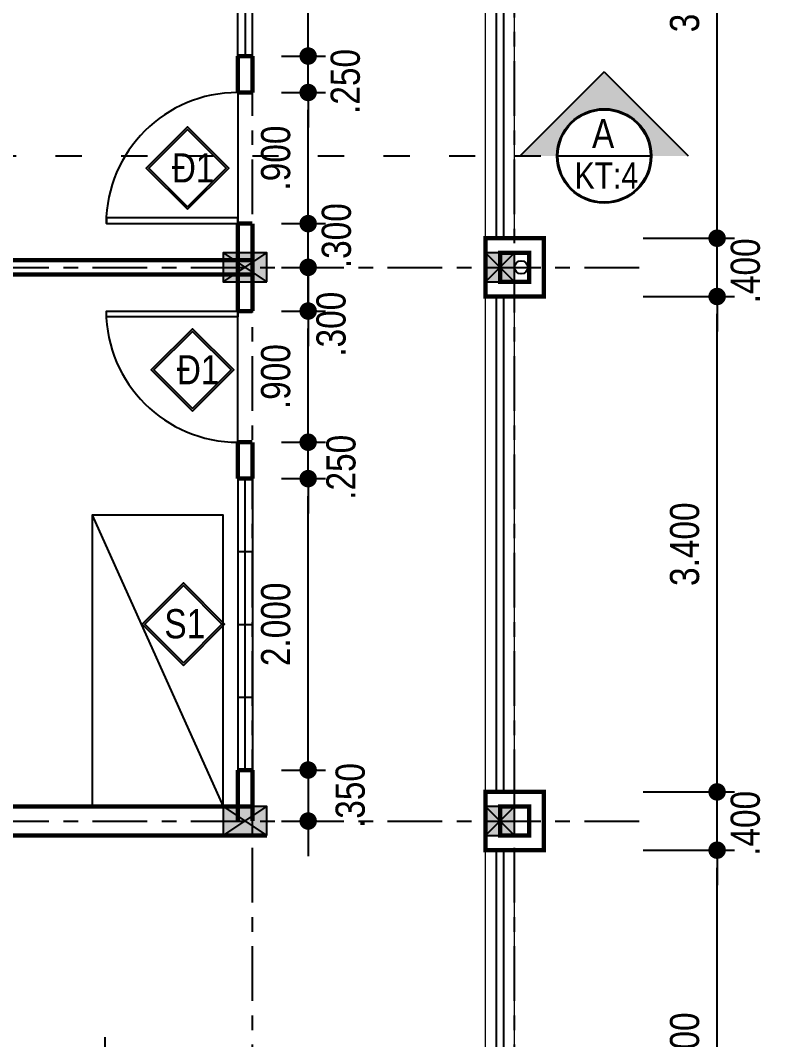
# Model space of a CAD drawing. Header units: millimetres. Extents: x 100 to 288, y -65 to 177.
# Drawn here: x 172.81 to 177.92, y 124.32 to 131.31 of the extents above; entities that cross this region are included whole.
import ezdxf

# ---------------------------------------------------------------- set-up
doc = ezdxf.new("R2010")
doc.units = ezdxf.units.MM
doc.header["$LTSCALE"] = 0.3
doc.header["$MEASUREMENT"] = 0
doc.header["$PDMODE"] = 2
doc.linetypes.add('ACAD_ISO03W100', pattern=[30, 12, -18])
doc.linetypes.add('CENTER', pattern=[2, 1.25, -0.25, 0.25, -0.25])
doc.layers.get('0').update_dxf_attribs({"linetype": 'CONTINUOUS', "lineweight": 13})
doc.layers.get('DEFPOINTS').update_dxf_attribs({"linetype": 'CONTINUOUS', "lineweight": 13})
for name, color, linetype in [('HACTH', 8, 'CONTINUOUS'), ('HATCH', 8, 'CONTINUOUS'), ('LAYER 1', 1, 'CONTINUOUS'), ('LAYER1', 1, 'CONTINUOUS'), ('LAYER4', 114, 'CONTINUOUS'), ('LAYER5', 5, 'CONTINUOUS'), ('LAYER7', 7, 'CONTINUOUS'), ('THAY', 4, 'CONTINUOUS'), ('THIETBI', 25, 'CONTINUOUS'), ('TUONG', 7, 'CONTINUOUS')]:
    doc.layers.add(name, color=color, linetype=linetype)
doc.styles.add('HELVE-KT', font='VHELVCN.TTF')
doc.dimstyles.new('1-100', dxfattribs={"dimtxt": 0.2, "dimasz": 0.12, "dimexe": 0.12, "dimexo": 0.2, "dimgap": 0.12, "dimtad": 1, "dimdec": 3, "dimzin": 4, "dimdsep": 46, "dimtxsty": 'HELVE-KT', "dimblk1": 'DOT', "dimblk2": 'DOT', "dimsah": 1, "dimcen": -0.18, "dimadec": 3, "dimazin": 0, "dimtfac": 1, "dimtdec": 3, "dimtmove": 2, "dimatfit": 3, "dimldrblk": 'DOT', "dimfxl": 0, "dimtolj": 1, "dimtzin": 4, "dimarcsym": 0})

# ---------------------------------------------------------------- blocks, each defined once
blk = doc.blocks.new('_DOT')
at = {"color": 0, "linetype": 'ByBlock'}
blk.add_line((-0.5, 0), (-1, 0), dxfattribs=at)
at = {"color": 0, "linetype": 'ByBlock', "const_width": 0.5}
blk.add_lwpolyline([(-0.25, 0, 1), (0.25, 0, 1)], format="xyb", close=True, dxfattribs=at)
blk = doc.blocks.new('*D338')
at = {"layer": 'DEFPOINTS', "color": 0, "lineweight": -2, "ltscale": 5}
for p in [(174.4041, 128.1678), (174.7871, 128.1678), (174.4041, 126.1678)]:
    blk.add_point(p, dxfattribs=at)
at = {"layer": 'LAYER 1', "color": 0, "lineweight": -2, "ltscale": 5}
for p, q in [((174.6041, 128.1678), (174.9071, 128.1678)), ((174.7871, 126.2878), (174.7871, 128.0478)), ((174.6041, 126.1678), (174.9071, 126.1678))]:
    blk.add_line(p, q, dxfattribs=at)
at = {"layer": 'LAYER 1', "color": 0, "lineweight": -2, "ltscale": 5, "xscale": 0.12, "yscale": 0.12, "zscale": 0.12}
for p, rotation in [((174.7871, 128.1678), 90), ((174.7871, 126.1678), 270)]:
    blk.add_blockref('_DOT', p, dxfattribs=dict(at, rotation=rotation))
at = {"layer": 'LAYER 1', "color": 0, "ltscale": 5, "insert": (174.565, 127.1678), "char_height": 0.2, "attachment_point": 5, "rotation": 90, "style": 'HELVE-KT'}
blk.add_mtext('\\A1;2.000', dxfattribs=at)
blk = doc.blocks.new('*D339')
at = {"layer": 'DEFPOINTS', "color": 0, "lineweight": -2, "ltscale": 5}
for p in [(174.4041, 128.4178), (174.7871, 128.4178), (174.4041, 128.1678)]:
    blk.add_point(p, dxfattribs=at)
at = {"layer": 'LAYER 1', "color": 0, "lineweight": -2, "ltscale": 5}
for p, q in [((174.7871, 128.5378), (174.7871, 128.6578)), ((174.6041, 128.4178), (174.9071, 128.4178)), ((174.7871, 128.1678), (174.7871, 128.4178)), ((174.6041, 128.1678), (174.9071, 128.1678)), ((174.7871, 128.0478), (174.7871, 127.9278))]:
    blk.add_line(p, q, dxfattribs=at)
at = {"layer": 'LAYER 1', "color": 0, "lineweight": -2, "ltscale": 5, "xscale": 0.12, "yscale": 0.12, "zscale": 0.12}
for p, rotation in [((174.7871, 128.4178), 270), ((174.7871, 128.1678), 90)]:
    blk.add_blockref('_DOT', p, dxfattribs=dict(at, rotation=rotation))
at = {"layer": 'LAYER 1', "color": 0, "ltscale": 5, "insert": (175.0133, 128.2456), "char_height": 0.2, "attachment_point": 5, "rotation": 90, "style": 'HELVE-KT'}
blk.add_mtext('\\A1;.250', dxfattribs=at)
blk = doc.blocks.new('*D340')
at = {"layer": 'DEFPOINTS', "color": 0, "lineweight": -2, "ltscale": 5}
for p in [(174.4041, 129.3178), (174.7871, 129.3178), (174.4041, 128.4178)]:
    blk.add_point(p, dxfattribs=at)
at = {"layer": 'LAYER 1', "color": 0, "lineweight": -2, "ltscale": 5}
for p, q in [((174.6041, 129.3178), (174.9071, 129.3178)), ((174.7871, 128.5378), (174.7871, 129.1978)), ((174.6041, 128.4178), (174.9071, 128.4178))]:
    blk.add_line(p, q, dxfattribs=at)
at = {"layer": 'LAYER 1', "color": 0, "lineweight": -2, "ltscale": 5, "xscale": 0.12, "yscale": 0.12, "zscale": 0.12}
for p, rotation in [((174.7871, 129.3178), 90), ((174.7871, 128.4178), 270)]:
    blk.add_blockref('_DOT', p, dxfattribs=dict(at, rotation=rotation))
at = {"layer": 'LAYER 1', "color": 0, "ltscale": 5, "insert": (174.565, 128.8678), "char_height": 0.2, "attachment_point": 5, "rotation": 90, "style": 'HELVE-KT'}
blk.add_mtext('\\A1;.900', dxfattribs=at)
blk = doc.blocks.new('*D341')
at = {"layer": 'DEFPOINTS', "color": 0, "lineweight": -2, "ltscale": 5}
for p in [(174.4041, 129.6178), (174.7871, 129.6178), (174.4041, 129.3178)]:
    blk.add_point(p, dxfattribs=at)
at = {"layer": 'LAYER 1', "color": 0, "lineweight": -2, "ltscale": 5}
for p, q in [((174.7871, 129.7378), (174.7871, 129.8578)), ((174.6041, 129.6178), (174.9071, 129.6178)), ((174.7871, 129.3178), (174.7871, 129.6178)), ((174.6041, 129.3178), (174.9071, 129.3178)), ((174.7871, 129.1978), (174.7871, 129.0778))]:
    blk.add_line(p, q, dxfattribs=at)
at = {"layer": 'LAYER 1', "color": 0, "lineweight": -2, "ltscale": 5, "xscale": 0.12, "yscale": 0.12, "zscale": 0.12}
for p, rotation in [((174.7871, 129.6178), 270), ((174.7871, 129.3178), 90)]:
    blk.add_blockref('_DOT', p, dxfattribs=dict(at, rotation=rotation))
at = {"layer": 'LAYER 1', "color": 0, "ltscale": 5, "insert": (174.9452, 129.2274), "char_height": 0.2, "attachment_point": 5, "rotation": 90, "style": 'HELVE-KT'}
blk.add_mtext('\\A1;.300', dxfattribs=at)
blk = doc.blocks.new('*D342')
at = {"layer": 'DEFPOINTS', "color": 0, "lineweight": -2, "ltscale": 5}
for p in [(174.4041, 129.9178), (174.7871, 129.9178), (174.4041, 129.6178)]:
    blk.add_point(p, dxfattribs=at)
at = {"layer": 'LAYER 1', "color": 0, "lineweight": -2, "ltscale": 5}
for p, q in [((174.7871, 130.0378), (174.7871, 130.1578)), ((174.6041, 129.9178), (174.9071, 129.9178)), ((174.7871, 129.6178), (174.7871, 129.9178)), ((174.6041, 129.6178), (174.9071, 129.6178)), ((174.7871, 129.4978), (174.7871, 129.3778))]:
    blk.add_line(p, q, dxfattribs=at)
at = {"layer": 'LAYER 1', "color": 0, "lineweight": -2, "ltscale": 5, "xscale": 0.12, "yscale": 0.12, "zscale": 0.12}
for p, rotation in [((174.7871, 129.9178), 270), ((174.7871, 129.6178), 90)]:
    blk.add_blockref('_DOT', p, dxfattribs=dict(at, rotation=rotation))
at = {"layer": 'LAYER 1', "color": 0, "ltscale": 5, "insert": (174.9819, 129.8352), "char_height": 0.2, "attachment_point": 5, "rotation": 90, "style": 'HELVE-KT'}
blk.add_mtext('\\A1;.300', dxfattribs=at)
blk = doc.blocks.new('*D343')
at = {"layer": 'DEFPOINTS', "color": 0, "lineweight": -2, "ltscale": 5}
for p in [(174.4041, 130.8178), (174.7871, 130.8178), (174.4041, 129.9178)]:
    blk.add_point(p, dxfattribs=at)
at = {"layer": 'LAYER 1', "color": 0, "lineweight": -2, "ltscale": 5}
for p, q in [((174.6041, 130.8178), (174.9071, 130.8178)), ((174.7871, 130.0378), (174.7871, 130.6978)), ((174.6041, 129.9178), (174.9071, 129.9178))]:
    blk.add_line(p, q, dxfattribs=at)
at = {"layer": 'LAYER 1', "color": 0, "lineweight": -2, "ltscale": 5, "xscale": 0.12, "yscale": 0.12, "zscale": 0.12}
for p, rotation in [((174.7871, 130.8178), 90), ((174.7871, 129.9178), 270)]:
    blk.add_blockref('_DOT', p, dxfattribs=dict(at, rotation=rotation))
at = {"layer": 'LAYER 1', "color": 0, "ltscale": 5, "insert": (174.565, 130.3678), "char_height": 0.2, "attachment_point": 5, "rotation": 90, "style": 'HELVE-KT'}
blk.add_mtext('\\A1;.900', dxfattribs=at)
blk = doc.blocks.new('*D344')
at = {"layer": 'DEFPOINTS', "color": 0, "lineweight": -2, "ltscale": 5}
for p in [(174.4041, 131.0678), (174.7871, 131.0678), (174.4041, 130.8178)]:
    blk.add_point(p, dxfattribs=at)
at = {"layer": 'LAYER 1', "color": 0, "lineweight": -2, "ltscale": 5}
for p, q in [((174.7871, 131.1878), (174.7871, 131.3078)), ((174.6041, 131.0678), (174.9071, 131.0678)), ((174.7871, 130.8178), (174.7871, 131.0678)), ((174.6041, 130.8178), (174.9071, 130.8178)), ((174.7871, 130.6978), (174.7871, 130.5778))]:
    blk.add_line(p, q, dxfattribs=at)
at = {"layer": 'LAYER 1', "color": 0, "lineweight": -2, "ltscale": 5, "xscale": 0.12, "yscale": 0.12, "zscale": 0.12}
for p, rotation in [((174.7871, 131.0678), 270), ((174.7871, 130.8178), 90)]:
    blk.add_blockref('_DOT', p, dxfattribs=dict(at, rotation=rotation))
at = {"layer": 'LAYER 1', "color": 0, "ltscale": 5, "insert": (175.0428, 130.8936), "char_height": 0.2, "attachment_point": 5, "rotation": 90, "style": 'HELVE-KT'}
blk.add_mtext('\\A1;.250', dxfattribs=at)
blk = doc.blocks.new('*D345')
at = {"layer": 'DEFPOINTS', "color": 0, "lineweight": -2, "ltscale": 5}
for p in [(174.4041, 133.0678), (174.7871, 133.0678), (174.4041, 131.0678)]:
    blk.add_point(p, dxfattribs=at)
at = {"layer": 'LAYER 1', "color": 0, "lineweight": -2, "ltscale": 5}
for p, q in [((174.6041, 133.0678), (174.9071, 133.0678)), ((174.7871, 131.1878), (174.7871, 132.9478)), ((174.6041, 131.0678), (174.9071, 131.0678))]:
    blk.add_line(p, q, dxfattribs=at)
at = {"layer": 'LAYER 1', "color": 0, "lineweight": -2, "ltscale": 5, "xscale": 0.12, "yscale": 0.12, "zscale": 0.12}
for p, rotation in [((174.7871, 133.0678), 90), ((174.7871, 131.0678), 270)]:
    blk.add_blockref('_DOT', p, dxfattribs=dict(at, rotation=rotation))
at = {"layer": 'LAYER 1', "color": 0, "ltscale": 5, "insert": (174.565, 132.0678), "char_height": 0.2, "attachment_point": 5, "rotation": 90, "style": 'HELVE-KT'}
blk.add_mtext('\\A1;2.000', dxfattribs=at)
blk = doc.blocks.new('*D362')
at = {"layer": 'DEFPOINTS', "color": 0, "lineweight": -2, "ltscale": 5}
for p in [(174.4041, 126.1678), (174.4041, 125.8178), (174.7871, 125.8178)]:
    blk.add_point(p, dxfattribs=at)
at = {"layer": 'LAYER 1', "color": 0, "lineweight": -2, "ltscale": 5}
for p, q in [((174.7871, 126.2878), (174.7871, 126.4078)), ((174.6041, 126.1678), (174.9071, 126.1678)), ((174.7871, 126.1678), (174.7871, 125.8178)), ((174.6041, 125.8178), (174.9071, 125.8178)), ((174.7871, 125.6978), (174.7871, 125.5778))]:
    blk.add_line(p, q, dxfattribs=at)
at = {"layer": 'LAYER 1', "color": 0, "lineweight": -2, "ltscale": 5, "xscale": 0.12, "yscale": 0.12, "zscale": 0.12}
for p, rotation in [((174.7871, 126.1678), 270), ((174.7871, 125.8178), 90)]:
    blk.add_blockref('_DOT', p, dxfattribs=dict(at, rotation=rotation))
at = {"layer": 'LAYER 1', "color": 0, "ltscale": 5, "insert": (175.0767, 125.9928), "char_height": 0.2, "attachment_point": 5, "rotation": 90, "style": 'HELVE-KT'}
blk.add_mtext('\\A1;.350', dxfattribs=at)
blk = doc.blocks.new('*D377')
at = {"layer": 'DEFPOINTS', "color": 0, "lineweight": -2, "ltscale": 5}
for p in [(176.8864, 125.6178), (177.5935, 125.6178), (176.8864, 122.8178)]:
    blk.add_point(p, dxfattribs=at)
at = {"layer": 'LAYER 1', "color": 0, "lineweight": -2, "ltscale": 5}
for p, q in [((177.0864, 125.6178), (177.7135, 125.6178)), ((177.5935, 122.9378), (177.5935, 125.4978)), ((177.0864, 122.8178), (177.7135, 122.8178))]:
    blk.add_line(p, q, dxfattribs=at)
at = {"layer": 'LAYER 1', "color": 0, "lineweight": -2, "ltscale": 5, "xscale": 0.12, "yscale": 0.12, "zscale": 0.12}
for p, rotation in [((177.5935, 125.6178), 90), ((177.5935, 122.8178), 270)]:
    blk.add_blockref('_DOT', p, dxfattribs=dict(at, rotation=rotation))
at = {"layer": 'LAYER 1', "color": 0, "ltscale": 5, "insert": (177.3714, 124.2178), "char_height": 0.2, "attachment_point": 5, "rotation": 90, "style": 'HELVE-KT'}
blk.add_mtext('\\A1;2.800', dxfattribs=at)
blk = doc.blocks.new('*D378')
at = {"layer": 'DEFPOINTS', "color": 0, "lineweight": -2, "ltscale": 5}
for p in [(176.8864, 126.0178), (177.5935, 126.0178), (176.8864, 125.6178)]:
    blk.add_point(p, dxfattribs=at)
at = {"layer": 'LAYER 1', "color": 0, "lineweight": -2, "ltscale": 5}
for p, q in [((177.5935, 126.1378), (177.5935, 126.2578)), ((177.0864, 126.0178), (177.7135, 126.0178)), ((177.5935, 125.6178), (177.5935, 126.0178)), ((177.0864, 125.6178), (177.7135, 125.6178)), ((177.5935, 125.4978), (177.5935, 125.3778))]:
    blk.add_line(p, q, dxfattribs=at)
at = {"layer": 'LAYER 1', "color": 0, "lineweight": -2, "ltscale": 5, "xscale": 0.12, "yscale": 0.12, "zscale": 0.12}
for p, rotation in [((177.5935, 126.0178), 270), ((177.5935, 125.6178), 90)]:
    blk.add_blockref('_DOT', p, dxfattribs=dict(at, rotation=rotation))
at = {"layer": 'LAYER 1', "color": 0, "ltscale": 5, "insert": (177.788, 125.8018), "char_height": 0.2, "attachment_point": 5, "rotation": 90, "style": 'HELVE-KT'}
blk.add_mtext('\\A1;.400', dxfattribs=at)
blk = doc.blocks.new('*D379')
at = {"layer": 'DEFPOINTS', "color": 0, "lineweight": -2, "ltscale": 5}
for p in [(176.8864, 129.4178), (177.5935, 129.4178), (176.8864, 126.0178)]:
    blk.add_point(p, dxfattribs=at)
at = {"layer": 'LAYER 1', "color": 0, "lineweight": -2, "ltscale": 5}
for p, q in [((177.0864, 129.4178), (177.7135, 129.4178)), ((177.5935, 126.1378), (177.5935, 129.2978)), ((177.0864, 126.0178), (177.7135, 126.0178))]:
    blk.add_line(p, q, dxfattribs=at)
at = {"layer": 'LAYER 1', "color": 0, "lineweight": -2, "ltscale": 5, "xscale": 0.12, "yscale": 0.12, "zscale": 0.12}
for p, rotation in [((177.5935, 129.4178), 90), ((177.5935, 126.0178), 270)]:
    blk.add_blockref('_DOT', p, dxfattribs=dict(at, rotation=rotation))
at = {"layer": 'LAYER 1', "color": 0, "ltscale": 5, "insert": (177.3714, 127.7178), "char_height": 0.2, "attachment_point": 5, "rotation": 90, "style": 'HELVE-KT'}
blk.add_mtext('\\A1;3.400', dxfattribs=at)
blk = doc.blocks.new('*D380')
at = {"layer": 'DEFPOINTS', "color": 0, "lineweight": -2, "ltscale": 5}
for p in [(176.8864, 129.8178), (177.5935, 129.8178), (176.8864, 129.4178)]:
    blk.add_point(p, dxfattribs=at)
at = {"layer": 'LAYER 1', "color": 0, "lineweight": -2, "ltscale": 5}
for p, q in [((177.5935, 129.9378), (177.5935, 130.0578)), ((177.0864, 129.8178), (177.7135, 129.8178)), ((177.5935, 129.4178), (177.5935, 129.8178)), ((177.0864, 129.4178), (177.7135, 129.4178)), ((177.5935, 129.2978), (177.5935, 129.1778))]:
    blk.add_line(p, q, dxfattribs=at)
at = {"layer": 'LAYER 1', "color": 0, "lineweight": -2, "ltscale": 5, "xscale": 0.12, "yscale": 0.12, "zscale": 0.12}
for p, rotation in [((177.5935, 129.8178), 270), ((177.5935, 129.4178), 90)]:
    blk.add_blockref('_DOT', p, dxfattribs=dict(at, rotation=rotation))
at = {"layer": 'LAYER 1', "color": 0, "ltscale": 5, "insert": (177.7884, 129.5937), "char_height": 0.2, "attachment_point": 5, "rotation": 90, "style": 'HELVE-KT'}
blk.add_mtext('\\A1;.400', dxfattribs=at)
blk = doc.blocks.new('*D381')
at = {"layer": 'DEFPOINTS', "color": 0, "lineweight": -2, "ltscale": 5}
for p in [(176.8864, 133.2178), (177.5935, 133.2178), (176.8864, 129.8178)]:
    blk.add_point(p, dxfattribs=at)
at = {"layer": 'LAYER 1', "color": 0, "lineweight": -2, "ltscale": 5}
for p, q in [((177.0864, 133.2178), (177.7135, 133.2178)), ((177.5935, 129.9378), (177.5935, 133.0978)), ((177.0864, 129.8178), (177.7135, 129.8178))]:
    blk.add_line(p, q, dxfattribs=at)
at = {"layer": 'LAYER 1', "color": 0, "lineweight": -2, "ltscale": 5, "xscale": 0.12, "yscale": 0.12, "zscale": 0.12}
for p, rotation in [((177.5935, 133.2178), 90), ((177.5935, 129.8178), 270)]:
    blk.add_blockref('_DOT', p, dxfattribs=dict(at, rotation=rotation))
at = {"layer": 'LAYER 1', "color": 0, "ltscale": 5, "insert": (177.3714, 131.5178), "char_height": 0.2, "attachment_point": 5, "rotation": 90, "style": 'HELVE-KT'}
blk.add_mtext('\\A1;3.400', dxfattribs=at)

msp = doc.modelspace()

# ---------------------------------------------------------------- hatches: boundary and pattern name
at = {"layer": 'LAYER7', "ltscale": 5}
h = msp.add_hatch(color=256, dxfattribs=at)
h.paths.add_polyline_path([(174.20415, 129.71777), (174.20415, 129.51777), (174.35415, 129.61777)])
h.paths.add_polyline_path([(174.35415, 129.61777), (174.50415, 129.71777), (174.20415, 129.71777)])
h.paths.add_polyline_path([(174.20415, 129.51777), (174.50415, 129.51777), (174.35415, 129.61777)])
h.paths.add_polyline_path([(174.35415, 129.61777), (174.50415, 129.51777), (174.50415, 129.71777)])
h = msp.add_hatch(color=256, dxfattribs=at)
h.paths.add_polyline_path([(176.10415, 129.61777), (176.00415, 129.71777), (176.00415, 129.51777)])
h.paths.add_polyline_path([(176.10415, 129.61777), (176.00415, 129.51777), (176.20415, 129.51777)])
h.paths.add_polyline_path([(176.20415, 129.71777), (176.10415, 129.61777), (176.20415, 129.51777)])
h.paths.add_polyline_path([(176.20415, 129.71777), (176.00415, 129.71777), (176.10415, 129.61777)])
h = msp.add_hatch(color=256, dxfattribs=at)
h.paths.add_polyline_path([(176.10415, 129.61777), (176.00415, 129.71777), (176.00415, 129.51777)])
h.paths.add_polyline_path([(176.10415, 129.61777), (176.00415, 129.51777), (176.20415, 129.51777)])
h.paths.add_polyline_path([(176.20415, 129.71777), (176.10415, 129.61777), (176.20415, 129.51777)])
h.paths.add_polyline_path([(176.20415, 129.71777), (176.00415, 129.71777), (176.10415, 129.61777)])
h = msp.add_hatch(color=256, dxfattribs=at)
h.paths.add_polyline_path([(174.20415, 125.91777), (174.20415, 125.71777), (174.35415, 125.81777)])
h.paths.add_polyline_path([(174.35415, 125.81777), (174.50415, 125.91777), (174.20415, 125.91777)])
h.paths.add_polyline_path([(174.20415, 125.71777), (174.50415, 125.71777), (174.35415, 125.81777)])
h.paths.add_polyline_path([(174.35415, 125.81777), (174.50415, 125.71777), (174.50415, 125.91777)])
h = msp.add_hatch(color=256, dxfattribs=at)
h.paths.add_polyline_path([(176.10415, 125.81777), (176.00415, 125.91777), (176.00415, 125.71777)])
h.paths.add_polyline_path([(176.10415, 125.81777), (176.00415, 125.71777), (176.20415, 125.71777)])
h.paths.add_polyline_path([(176.20415, 125.91777), (176.10415, 125.81777), (176.20415, 125.71777)])
h.paths.add_polyline_path([(176.20415, 125.91777), (176.00415, 125.91777), (176.10415, 125.81777)])
h = msp.add_hatch(color=256, dxfattribs=at)
h.paths.add_polyline_path([(176.10415, 125.81777), (176.00415, 125.91777), (176.00415, 125.71777)])
h.paths.add_polyline_path([(176.10415, 125.81777), (176.00415, 125.71777), (176.20415, 125.71777)])
h.paths.add_polyline_path([(176.20415, 125.91777), (176.10415, 125.81777), (176.20415, 125.71777)])
h.paths.add_polyline_path([(176.20415, 125.91777), (176.00415, 125.91777), (176.10415, 125.81777)])
at = {"layer": 'THAY', "linetype": 'Continuous', "ltscale": 1000}
msp.add_hatch(color=256, dxfattribs=at).paths.add_polyline_path([(176.24225, 130.38205), (176.49458, 130.38205, -1), (177.14306, 130.38205), (177.3954, 130.38205), (176.81882, 130.95863)])

# ---------------------------------------------------------------- linework, layer by layer
at = {"ltscale": 5}
for p, q in [((176.00415, 129.81777), (176.00415, 133.21777)), ((176.20415, 129.81777), (176.20415, 133.21777)), ((176.00415, 126.01777), (176.00415, 129.41777)), ((176.20415, 126.01777), (176.20415, 129.41777)), ((176.00415, 122.81777), (176.00415, 125.61777)), ((176.20415, 122.81777), (176.20415, 125.61777))]:
    msp.add_line(p, q, dxfattribs=at)
at = {"layer": 'HACTH', "lineweight": -2, "ltscale": 0.08}
for points in [[(173.95908, 130.03379), (174.22423, 130.29894), (173.95908, 130.5641), (173.69393, 130.29894)], [(173.99337, 128.64839), (174.25852, 128.91354), (173.99337, 129.1787), (173.72821, 128.91354)], [(173.93043, 126.90365), (174.19558, 127.1688), (173.93043, 127.43396), (173.66527, 127.1688)]]:
    msp.add_lwpolyline(points, close=True, dxfattribs=at)
at = {"layer": 'HATCH', "linetype": 'CENTER'}
for points in [[(174.40415, 120.53316), (174.40415, 145.40621)], [(176.20415, 120.53316), (176.20415, 145.40621)], [(164.5327, 129.61777), (177.0829, 129.61777)], [(164.5327, 125.81777), (177.0829, 125.81777)]]:
    msp.add_lwpolyline(points, dxfattribs=at)
at = {"layer": 'LAYER 1', "lineweight": -2, "ltscale": 0.08}
for points in [[(173.95908, 130.0161), (174.24192, 130.29894), (173.95908, 130.58178), (173.67624, 130.29894)], [(173.99337, 128.6307), (174.27621, 128.91354), (173.99337, 129.19639), (173.71052, 128.91354)], [(173.93043, 126.88596), (174.21327, 127.1688), (173.93043, 127.45164), (173.64758, 127.1688)]]:
    msp.add_lwpolyline(points, close=True, dxfattribs=at)
at = {"layer": 'LAYER 1', "linetype": 'ACAD_ISO03W100', "ltscale": 0.05}
msp.add_lwpolyline([(167.20415, 130.38205), (176.70415, 130.38205)], dxfattribs=at)
at = {"layer": 'LAYER 1', "ltscale": 5}
msp.add_circle((176.24915, 129.61777), 0.045, dxfattribs=at)
at = {"layer": 'LAYER1', "linetype": 'Continuous', "ltscale": 0.05}
msp.add_lwpolyline([(173.39165, 124.33424), (173.39165, 123.77862)], dxfattribs=at)
at = {"layer": 'LAYER4', "ltscale": 5}
for p, q in [((176.07915, 129.81777), (176.07915, 133.21777)), ((176.12915, 129.81777), (176.12915, 133.21777)), ((176.07915, 126.01777), (176.07915, 129.41777)), ((176.12915, 126.01777), (176.12915, 129.41777)), ((176.07915, 122.81777), (176.07915, 125.61777)), ((176.12915, 122.81777), (176.12915, 125.61777))]:
    msp.add_line(p, q, dxfattribs=at)
at = {"layer": 'LAYER5', "color": 163, "linetype": 'Continuous'}
for p, q in [((174.30415, 131.06777), (174.30415, 133.06777)), ((174.35415, 133.06777), (174.35415, 131.06777)), ((174.40415, 131.06777), (174.40415, 133.06777)), ((174.30415, 130.81777), (174.30415, 129.91777)), ((174.30415, 128.41777), (174.30415, 129.31777)), ((174.30415, 128.16777), (174.30415, 126.16777)), ((174.35415, 126.16777), (174.35415, 128.16777)), ((174.40415, 128.16777), (174.40415, 126.16777)), ((174.30415, 127.66777), (174.40415, 127.66777)), ((174.30415, 127.16777), (174.40415, 127.16777)), ((174.30415, 126.66777), (174.40415, 126.66777))]:
    msp.add_line(p, q, dxfattribs=at)
for points in [[(174.30415, 129.91777), (174.30415, 129.95777), (173.40415, 129.95777), (173.40415, 129.91777)], [(174.30415, 129.31777), (174.30415, 129.27777), (173.40415, 129.27777), (173.40415, 129.31777)]]:
    msp.add_lwpolyline(points, close=True, dxfattribs=at)
for centre, start, end in [((174.30415, 129.91378), 90, 179.747409), ((174.30415, 129.32175), 180.252591, 270)]:
    msp.add_arc(centre, 0.90392, start, end, dxfattribs=at)
at = {"layer": 'LAYER7', "ltscale": 5}
for p, q in [((174.20415, 129.51777), (174.50415, 129.71777)), ((174.20415, 129.71777), (174.50415, 129.51777)), ((176.00415, 129.51777), (176.20415, 129.71777)), ((176.00415, 129.71777), (176.20415, 129.51777)), ((176.00415, 129.51777), (176.20415, 129.71777)), ((176.00415, 129.71777), (176.20415, 129.51777)), ((174.20415, 125.71777), (174.50415, 125.91777)), ((174.20415, 125.91777), (174.50415, 125.71777)), ((176.00415, 125.71777), (176.20415, 125.91777)), ((176.00415, 125.91777), (176.20415, 125.71777)), ((176.00415, 125.71777), (176.20415, 125.91777)), ((176.00415, 125.91777), (176.20415, 125.71777))]:
    msp.add_line(p, q, dxfattribs=at)
at = {"layer": 'LAYER7', "ltscale": 5, "const_width": 0.03}
for points in [[(174.30415, 131.06777), (174.30415, 130.81777)], [(174.40415, 131.06777), (174.40415, 130.81777)], [(174.30415, 130.81777), (174.40415, 130.81777)], [(174.30415, 129.91777), (174.30415, 129.61777)], [(174.30415, 129.91777), (174.40415, 129.91777)], [(174.40415, 129.91777), (174.40415, 129.61777)], [(167.20415, 129.66777), (174.40415, 129.66777)], [(174.30415, 129.31777), (174.30415, 129.61777)], [(174.40415, 129.31777), (174.40415, 129.61777)], [(167.20415, 129.56777), (174.40415, 129.56777)], [(174.30415, 129.31777), (174.40415, 129.31777)], [(174.30415, 128.16777), (174.30415, 128.41777)], [(174.30415, 128.41777), (174.40415, 128.41777)], [(174.40415, 128.16777), (174.40415, 128.41777)], [(174.30415, 125.81777), (174.30415, 126.16777)], [(174.40415, 125.81777), (174.40415, 126.16777)], [(167.70415, 125.91777), (174.40415, 125.91777)], [(167.20415, 125.71777), (174.50415, 125.71777)]]:
    msp.add_lwpolyline(points, dxfattribs=at)
for points in [[(176.40415, 129.41777), (176.40415, 129.81777), (176.00415, 129.81777), (176.00415, 129.41777)], [(176.30415, 129.51777), (176.30415, 129.71777), (176.10415, 129.71777), (176.10415, 129.51777)], [(176.40415, 125.61777), (176.40415, 126.01777), (176.00415, 126.01777), (176.00415, 125.61777)], [(176.30415, 125.71777), (176.30415, 125.91777), (176.10415, 125.91777), (176.10415, 125.71777)]]:
    msp.add_lwpolyline(points, close=True, dxfattribs=at)
at = {"layer": 'LAYER7', "ltscale": 5}
for points in [[(174.50415, 129.51777), (174.50415, 129.71777), (174.20415, 129.71777), (174.20415, 129.51777)], [(176.20415, 129.51777), (176.20415, 129.71777), (176.00415, 129.71777), (176.00415, 129.51777)], [(176.20415, 129.51777), (176.20415, 129.71777), (176.00415, 129.71777), (176.00415, 129.51777)], [(174.50415, 125.71777), (174.50415, 125.91777), (174.20415, 125.91777), (174.20415, 125.71777)], [(176.20415, 125.71777), (176.20415, 125.91777), (176.00415, 125.91777), (176.00415, 125.71777)], [(176.20415, 125.71777), (176.20415, 125.91777), (176.00415, 125.91777), (176.00415, 125.71777)]]:
    msp.add_lwpolyline(points, close=True, dxfattribs=at)
at = {"layer": 'THAY', "linetype": 'Continuous', "ltscale": 1000}
for points in [[(176.81882, 130.95863), (176.24225, 130.38205)], [(176.81882, 130.95863), (177.3954, 130.38205)], [(176.5013, 130.38205), (177.13634, 130.38205)]]:
    msp.add_lwpolyline(points, dxfattribs=at)
for radius in [0.32424, 0.31752]:
    msp.add_circle((176.81882, 130.38205), radius, dxfattribs=at)
at = {"layer": 'THIETBI', "ltscale": 5}
msp.add_line((173.30415, 127.91777), (174.20415, 125.91777), dxfattribs=at)
msp.add_lwpolyline([(173.30415, 125.91777), (174.20415, 125.91777), (174.20415, 127.91777), (173.30415, 127.91777)], close=True, dxfattribs=at)
at = {"layer": 'TUONG', "linetype": 'ByBlock', "ltscale": 5, "const_width": 0.03}
for points in [[(174.40415, 131.06777), (174.30415, 131.06777)], [(174.40415, 128.16777), (174.30415, 128.16777)], [(174.40415, 126.16777), (174.30415, 126.16777)]]:
    msp.add_lwpolyline(points, dxfattribs=at)

# ---------------------------------------------------------------- texts
at = {"layer": 'LAYER 1', "ltscale": 1000, "insert": (176.616, 130.33783), "char_height": 0.18, "width": 3.5586, "attachment_point": 1, "style": 'HELVE-KT'}
msp.add_mtext('KT:4', dxfattribs=at)
at = {"layer": 'LAYER1', "ltscale": 1000, "insert": (176.73502, 130.63607), "char_height": 0.2, "width": 3.5586, "attachment_point": 1, "style": 'HELVE-KT'}
msp.add_mtext('A', dxfattribs=at)
at = {"layer": 'LAYER1', "linetype": 'Continuous', "ltscale": 0.05, "char_height": 0.2, "width": 17.4622, "attachment_point": 1, "style": 'HELVE-KT'}
for s, insert in [('Ñ1', (173.85126, 130.40044)), ('Ñ1', (173.88554, 129.01504)), ('S1', (173.80027, 127.27202))]:
    msp.add_mtext(s, dxfattribs=dict(at, insert=insert))

# ---------------------------------------------------------------- dimensions: what is measured, and where the dimension line sits
at = {"layer": 'LAYER 1', "ltscale": 5}
for base, p1, p2, picture, middle in [((177.59351, 133.21777), (176.88638, 129.81777), (176.88638, 133.21777), '*D381', (177.37138, 131.51777)), ((174.78708, 133.06777), (174.40415, 131.06777), (174.40415, 133.06777), '*D345', (174.56495, 132.06777)), ((174.78708, 130.81777), (174.40415, 129.91777), (174.40415, 130.81777), '*D343', (174.56495, 130.36777)), ((177.59351, 129.41777), (176.88638, 126.01777), (176.88638, 129.41777), '*D379', (177.37138, 127.71777)), ((174.78708, 129.31777), (174.40415, 128.41777), (174.40415, 129.31777), '*D340', (174.56495, 128.86777)), ((174.78708, 128.16777), (174.40415, 126.16777), (174.40415, 128.16777), '*D338', (174.56495, 127.16777)), ((177.59351, 125.61777), (176.88638, 122.81777), (176.88638, 125.61777), '*D377', (177.37138, 124.21777))]:
    dim = msp.add_linear_dim(base=base, p1=p1, p2=p2, angle=90, dimstyle='1-100', dxfattribs=at)
    dim.commit()
    dim.dimension.update_dxf_attribs({"geometry": picture, "text_midpoint": middle})
for base, p1, p2, picture, middle in [((174.78708, 131.06777), (174.40415, 130.81777), (174.40415, 131.06777), '*D344', (175.04276, 130.8936)), ((174.78708, 129.91777), (174.40415, 129.61777), (174.40415, 129.91777), '*D342', (174.98188, 129.83516)), ((177.59351, 129.81777), (176.88638, 129.41777), (176.88638, 129.81777), '*D380', (177.78835, 129.59368)), ((174.78708, 129.61777), (174.40415, 129.31777), (174.40415, 129.61777), '*D341', (174.94522, 129.22738)), ((174.78708, 128.41777), (174.40415, 128.16777), (174.40415, 128.41777), '*D339', (175.01326, 128.2456)), ((174.78708, 125.81777), (174.40415, 126.16777), (174.40415, 125.81777), '*D362', (175.0767, 125.99277)), ((177.59351, 126.01777), (176.88638, 125.61777), (176.88638, 126.01777), '*D378', (177.78804, 125.8018))]:
    dim = msp.add_linear_dim(base=base, p1=p1, p2=p2, angle=90, dimstyle='1-100', dxfattribs=at)
    dim.commit()
    dim.dimension.update_dxf_attribs({"geometry": picture, "text_midpoint": middle, "dimtype": 160})

doc.saveas('drawing.dxf')
